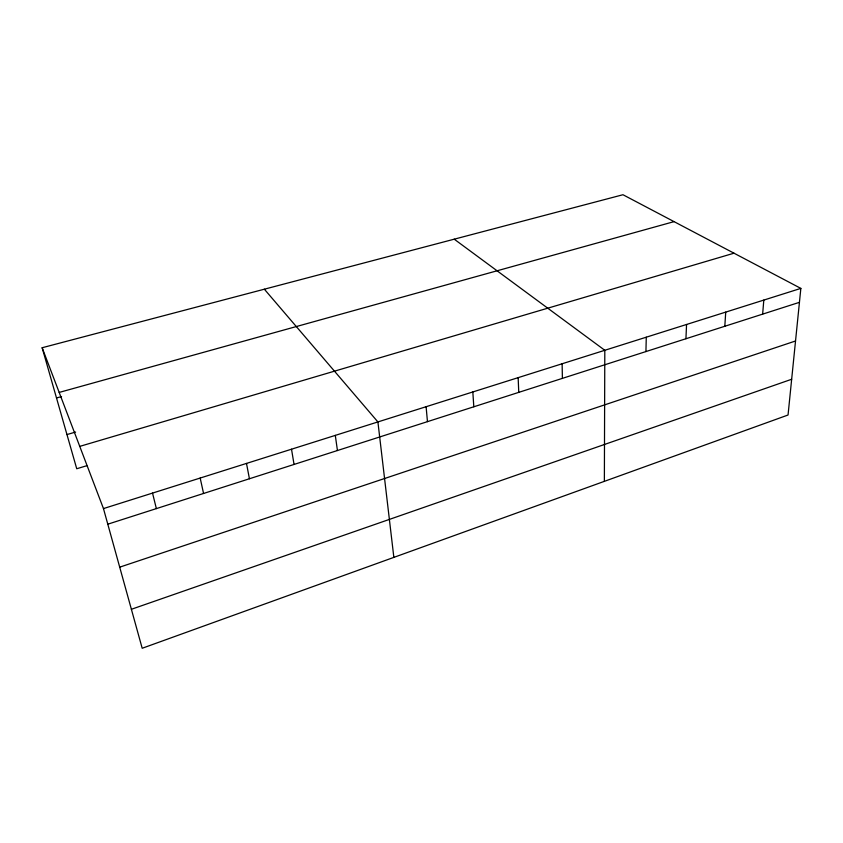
<?xml version="1.0" encoding="UTF-8"?>
<svg xmlns="http://www.w3.org/2000/svg" width="843" height="843" viewBox="0 0 843 843"><rect width="100%" height="100%" fill="white"/><g stroke="black" fill="none" stroke-linecap="round" stroke-linejoin="round"><path stroke-width="1.26" d="M604.368 481.353L604.81 350.288L454.229 239.18M645.928 351.573L646.275 337.2M685.928 338.749L686.56 324.481M724.811 326.273L725.728 312.11M762.641 314.144L763.811 300.087M800.85 288.39L788.047 415.009L142.193 648.267L103.468 508.582L42.15 347.738L622.966 194.733L800.85 288.39L103.468 508.582M131.382 609.289L791.661 379.266M119.706 567.16L795.529 340.983M107.799 524.188L799.438 302.331M86.766 465.726L76.734 468.75L42.15 347.738M79.758 446.379L734 253.195M66.966 434.566L75.628 432.048M56.502 397.97L61.571 396.558M59.189 392.427L674.052 221.635M264.354 289.202L377.906 421.932L393.85 557.381M152.53 493.102L156.366 508.614M200.181 478.055L203.563 493.471M246.493 463.429L249.433 478.761M291.52 449.214L294.049 464.451M335.303 435.388L337.442 450.531M426.105 406.716L427.464 421.648M472.828 391.963L473.808 406.79M518.15 377.653L518.761 392.364M562.123 363.776L562.397 378.37"/></g></svg>
